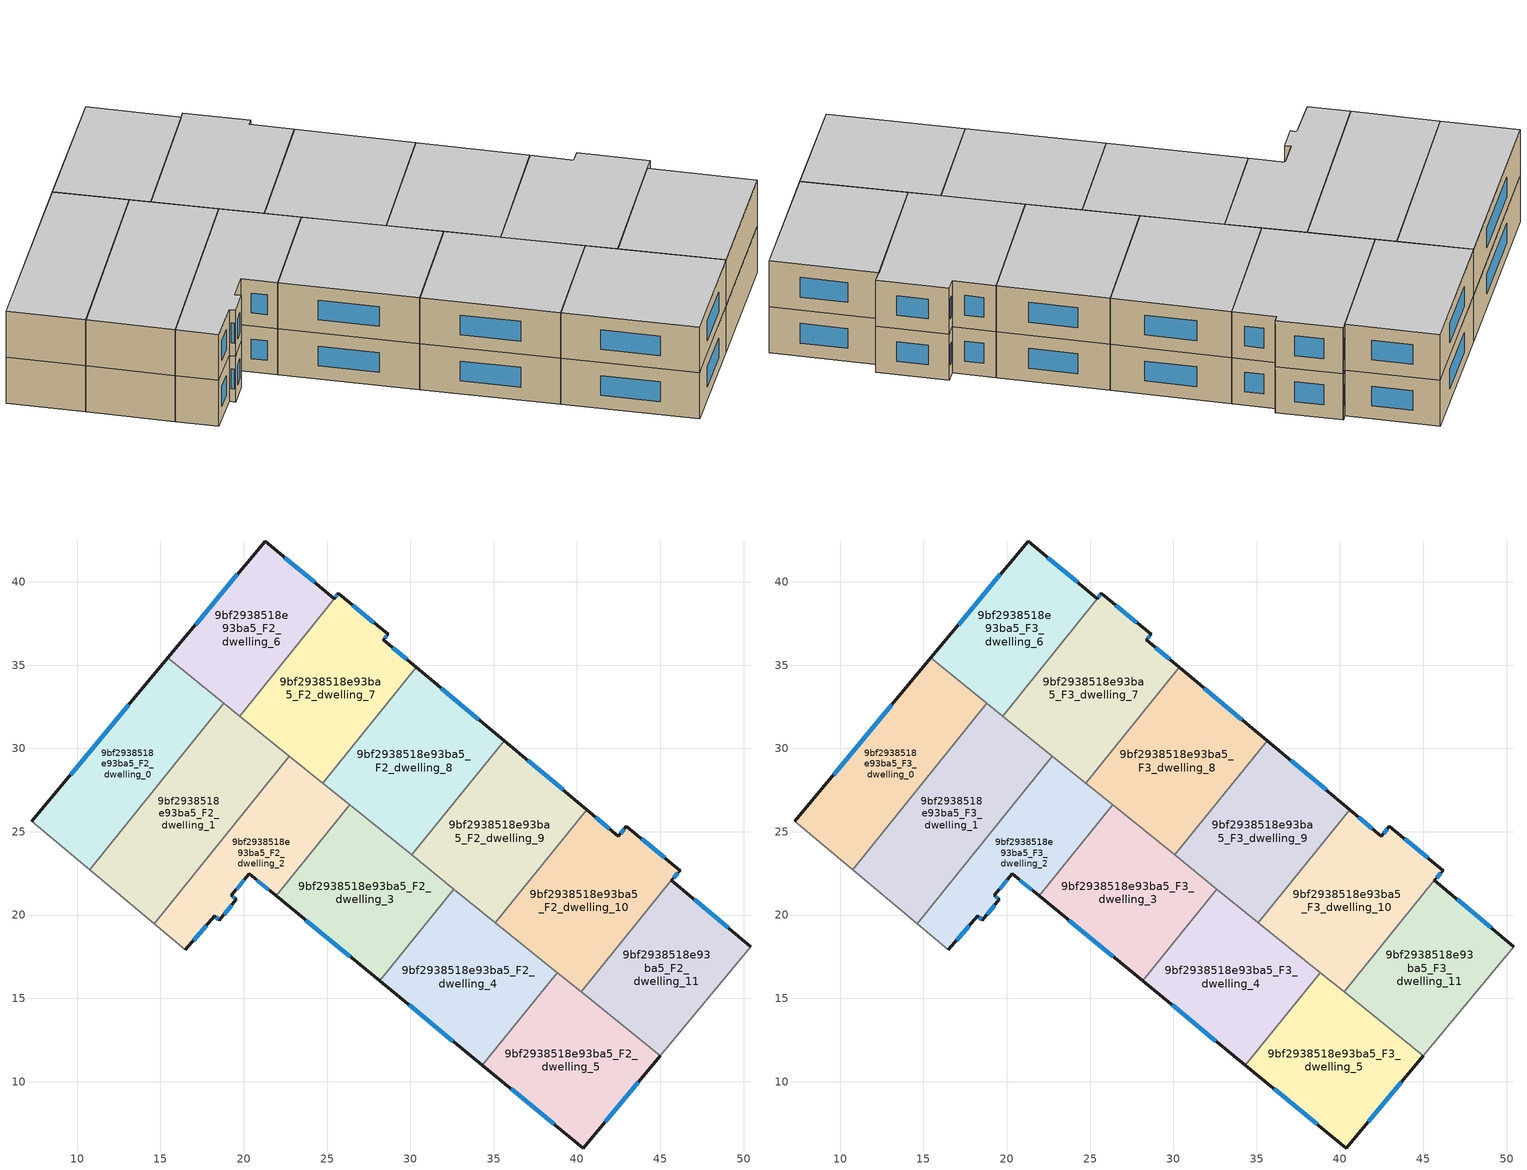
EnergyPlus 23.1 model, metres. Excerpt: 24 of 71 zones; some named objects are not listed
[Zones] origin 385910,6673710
9bf2938518e93ba5_F2_dwelling_0
 floor to 9bf2938518e93ba5_F1_dwelling_0 (EU_floor_Construction): 18.81,32.71 10.74,22.73 7.27,25.63 15.44,35.43 z6
 wall outside (EU_wall_Construction): 15.44,35.43 7.27,25.63 z6:9
 wall to 9bf2938518e93ba5_F2_dwelling_1 (EU_wall_Construction): 10.74,22.73 18.81,32.71 z6:9
 wall adiabatic (EU_wall_Construction): 7.27,25.63 10.74,22.73 z6:9
 wall to 9bf2938518e93ba5_F2_dwelling_6 (EU_wall_Construction): 18.81,32.71 15.44,35.43 z6:9
 window (EU_Window_Construction): 13.11,32.63 9.6,28.43 z6.86:8.14
9bf2938518e93ba5_F2_dwelling_1
 floor to 9bf2938518e93ba5_F1_dwelling_1 (EU_floor_Construction): 22.74,29.54 14.62,19.49 10.74,22.73 18.81,32.71 z6
 wall to 9bf2938518e93ba5_F2_dwelling_2 (EU_wall_Construction): 14.62,19.49 22.74,29.54 z6:9
 wall adiabatic (EU_wall_Construction): 10.74,22.73 14.62,19.49 z6:9
 wall to 9bf2938518e93ba5_F2_dwelling_7 (EU_wall_Construction): 22.74,29.54 19.76,31.95 z6:9
 wall to 9bf2938518e93ba5_F2_dwelling_6 (EU_wall_Construction): 19.76,31.95 18.81,32.71 z6:9
9bf2938518e93ba5_F2_dwelling_10
 floor to 9bf2938518e93ba5_F1_dwelling_10 (EU_floor_Construction): 42.97,25.33 46.2,22.67 45.66,22.08 40.25,15.38 35.1,19.55 40.58,26.33 42.48,24.74 z6
 wall outside (EU_wall_Construction): 45.66,22.08 46.2,22.67 42.97,25.33 42.48,24.74 40.58,26.33 z6:9
 wall to 9bf2938518e93ba5_F2_dwelling_11 (EU_wall_Construction): 40.25,15.38 45.66,22.08 z6:9
 wall to 9bf2938518e93ba5_F2_dwelling_9 (EU_wall_Construction): 40.58,26.33 35.1,19.55 z6:9
 wall to 9bf2938518e93ba5_F2_dwelling_4 (EU_wall_Construction): 35.1,19.55 38.81,16.55 z6:9
 wall to 9bf2938518e93ba5_F2_dwelling_5 (EU_wall_Construction): 38.81,16.55 40.25,15.38 z6:9
 window (EU_Window_Construction): 41.94,25.19 41.12,25.87 / 42.83,25.16 42.62,24.91 / 45.28,23.43 43.89,24.57 / 45.81,22.25 46.04,22.5 z6.86:8.14
9bf2938518e93ba5_F2_dwelling_11
 floor to 9bf2938518e93ba5_F1_dwelling_11 (EU_floor_Construction): 50.44,18.08 44.99,11.55 40.25,15.38 45.66,22.08 z6
 wall outside (EU_wall_Construction): 50.44,18.08 45.66,22.08 z6:9
 wall adiabatic (EU_wall_Construction): 44.99,11.55 50.44,18.08 z6:9
 wall to 9bf2938518e93ba5_F2_dwelling_5 (EU_wall_Construction): 40.25,15.38 44.99,11.55 z6:9
 window (EU_Window_Construction): 49.07,19.22 47.03,20.94 z6.86:8.14
9bf2938518e93ba5_F2_dwelling_2
 floor to 9bf2938518e93ba5_F1_dwelling_2 (EU_floor_Construction): 26.36,26.61 21.95,21.14 20.33,22.47 19.26,21.18 19.56,20.93 18.54,19.68 18.26,19.95 16.5,17.92 14.62,19.49 22.74,29.54 z6
 wall outside (EU_wall_Construction): 16.5,17.92 18.26,19.95 18.54,19.68 19.56,20.93 19.26,21.18 20.33,22.47 21.95,21.14 z6:9
 wall adiabatic (EU_wall_Construction): 14.62,19.49 16.5,17.92 z6:9
 wall to 9bf2938518e93ba5_F2_dwelling_3 (EU_wall_Construction): 21.95,21.14 26.36,26.61 z6:9
 wall to 9bf2938518e93ba5_F2_dwelling_8 (EU_wall_Construction): 26.36,26.61 24.73,27.92 z6:9
 wall to 9bf2938518e93ba5_F2_dwelling_7 (EU_wall_Construction): 24.73,27.92 22.74,29.54 z6:9
 window (EU_Window_Construction): 18.83,20.04 19.27,20.58 / 18.34,19.87 18.46,19.76 / 17,18.5 17.75,19.37 / 20.79,22.09 21.49,21.52 / 19.57,21.55 20.03,22.11 / 19.47,21.01 19.35,21.11 z6.86:8.14
9bf2938518e93ba5_F2_dwelling_3
 floor to 9bf2938518e93ba5_F1_dwelling_3 (EU_floor_Construction): 32.61,21.56 28.16,16.05 21.95,21.14 26.36,26.61 z6
 wall outside (EU_wall_Construction): 21.95,21.14 28.16,16.05 z6:9
 wall to 9bf2938518e93ba5_F2_dwelling_4 (EU_wall_Construction): 28.16,16.05 32.61,21.56 z6:9
 wall to 9bf2938518e93ba5_F2_dwelling_9 (EU_wall_Construction): 32.61,21.56 30.08,23.61 z6:9
 wall to 9bf2938518e93ba5_F2_dwelling_8 (EU_wall_Construction): 30.08,23.61 26.36,26.61 z6:9
 window (EU_Window_Construction): 23.73,19.69 26.39,17.5 z6.86:8.14
9bf2938518e93ba5_F2_dwelling_4
 floor to 9bf2938518e93ba5_F1_dwelling_4 (EU_floor_Construction): 38.81,16.55 34.32,11 28.16,16.05 32.61,21.56 z6
 wall outside (EU_wall_Construction): 28.16,16.05 34.32,11 z6:9
 wall to 9bf2938518e93ba5_F2_dwelling_5 (EU_wall_Construction): 34.32,11 38.81,16.55 z6:9
 wall to 9bf2938518e93ba5_F2_dwelling_9 (EU_wall_Construction): 35.1,19.55 32.61,21.56 z6:9
 window (EU_Window_Construction): 29.92,14.6 32.56,12.44 z6.86:8.14
9bf2938518e93ba5_F2_dwelling_5
 floor to 9bf2938518e93ba5_F1_dwelling_5 (EU_floor_Construction): 44.99,11.55 40.38,6.02 34.32,11 38.81,16.55 z6
 wall outside (EU_wall_Construction): 34.32,11 40.38,6.02 44.99,11.55 z6:9
 window (EU_Window_Construction): 41.7,7.6 43.68,9.97 / 36.05,9.57 38.65,7.44 z6.86:8.14
9bf2938518e93ba5_F2_dwelling_6
 floor to 9bf2938518e93ba5_F1_dwelling_6 (EU_floor_Construction): 25.44,38.98 19.76,31.95 15.44,35.43 21.29,42.45 z6
 wall outside (EU_wall_Construction): 25.44,38.98 21.29,42.45 15.44,35.43 z6:9
 wall to 9bf2938518e93ba5_F2_dwelling_7 (EU_wall_Construction): 19.76,31.95 25.44,38.98 z6:9
 window (EU_Window_Construction): 19.62,40.45 17.11,37.44 / 24.25,39.97 22.48,41.46 z6.86:8.14
9bf2938518e93ba5_F2_dwelling_7
 floor to 9bf2938518e93ba5_F1_dwelling_7 (EU_floor_Construction): 28.67,36.86 28.38,36.52 30.35,34.88 24.73,27.92 19.76,31.95 25.44,38.98 25.68,39.3 25.69,39.29 z6
 wall outside (EU_wall_Construction): 30.35,34.88 28.38,36.52 28.67,36.86 25.69,39.29 25.68,39.3 25.44,38.98 z6:9
 wall to 9bf2938518e93ba5_F2_dwelling_8 (EU_wall_Construction): 24.73,27.92 30.35,34.88 z6:9
 window (EU_Window_Construction): 25.61,39.21 25.51,39.07 / 27.82,37.56 26.54,38.6 / 28.46,36.62 28.59,36.76 / 29.79,35.35 28.95,36.05 z6.86:8.14
9bf2938518e93ba5_F2_dwelling_8
 floor to 9bf2938518e93ba5_F1_dwelling_8 (EU_floor_Construction): 35.62,30.47 30.08,23.61 24.73,27.92 30.35,34.88 z6
 wall outside (EU_wall_Construction): 35.62,30.47 30.35,34.88 z6:9
 wall to 9bf2938518e93ba5_F2_dwelling_9 (EU_wall_Construction): 30.08,23.61 35.62,30.47 z6:9
 window (EU_Window_Construction): 34.12,31.73 31.86,33.62 z6.86:8.14
9bf2938518e93ba5_F2_dwelling_9
 floor to 9bf2938518e93ba5_F1_dwelling_9 (EU_floor_Construction): 40.58,26.33 35.1,19.55 30.08,23.61 35.62,30.47 z6
 wall outside (EU_wall_Construction): 40.58,26.33 35.62,30.47 z6:9
 window (EU_Window_Construction): 39.16,27.51 37.04,29.29 z6.86:8.14
9bf2938518e93ba5_F3_dwelling_0
 floor to 9bf2938518e93ba5_F2_dwelling_0 (EU_floor_Construction): 18.81,32.71 10.74,22.73 7.27,25.63 15.44,35.43 z9
 wall outside (EU_wall_Construction): 15.44,35.43 7.27,25.63 z9:12
 wall to 9bf2938518e93ba5_F3_dwelling_1 (EU_wall_Construction): 10.74,22.73 18.81,32.71 z9:12
 wall adiabatic (EU_wall_Construction): 7.27,25.63 10.74,22.73 z9:12
 wall to 9bf2938518e93ba5_F3_dwelling_6 (EU_wall_Construction): 18.81,32.71 15.44,35.43 z9:12
 window (EU_Window_Construction): 13.11,32.63 9.6,28.43 z9.86:11.14
 ceiling to 9bf2938518e93ba5_F4_dwelling_0 (EU_floor_Construction): 10.74,22.73 18.81,32.71 15.44,35.43 7.27,25.63 z12
9bf2938518e93ba5_F3_dwelling_1
 floor to 9bf2938518e93ba5_F2_dwelling_1 (EU_floor_Construction): 22.74,29.54 14.62,19.49 10.74,22.73 18.81,32.71 z9
 wall to 9bf2938518e93ba5_F3_dwelling_2 (EU_wall_Construction): 14.62,19.49 22.74,29.54 z9:12
 wall adiabatic (EU_wall_Construction): 10.74,22.73 14.62,19.49 z9:12
 wall to 9bf2938518e93ba5_F3_dwelling_7 (EU_wall_Construction): 22.74,29.54 19.76,31.95 z9:12
 wall to 9bf2938518e93ba5_F3_dwelling_6 (EU_wall_Construction): 19.76,31.95 18.81,32.71 z9:12
 ceiling to 9bf2938518e93ba5_F4_dwelling_1 (EU_floor_Construction): 14.62,19.49 22.74,29.54 18.81,32.71 10.74,22.73 z12
9bf2938518e93ba5_F3_dwelling_10
 floor to 9bf2938518e93ba5_F2_dwelling_10 (EU_floor_Construction): 42.97,25.33 46.2,22.67 45.66,22.08 40.25,15.38 35.1,19.55 40.58,26.33 42.48,24.74 z9
 wall outside (EU_wall_Construction): 45.66,22.08 46.2,22.67 42.97,25.33 42.48,24.74 40.58,26.33 z9:12
 wall to 9bf2938518e93ba5_F3_dwelling_11 (EU_wall_Construction): 40.25,15.38 45.66,22.08 z9:12
 wall to 9bf2938518e93ba5_F3_dwelling_9 (EU_wall_Construction): 40.58,26.33 35.1,19.55 z9:12
 wall to 9bf2938518e93ba5_F3_dwelling_4 (EU_wall_Construction): 35.1,19.55 38.81,16.55 z9:12
 wall to 9bf2938518e93ba5_F3_dwelling_5 (EU_wall_Construction): 38.81,16.55 40.25,15.38 z9:12
 window (EU_Window_Construction): 41.94,25.19 41.12,25.87 / 42.83,25.16 42.62,24.91 / 45.28,23.43 43.89,24.57 / 45.81,22.25 46.04,22.5 z9.86:11.14
 ceiling to 9bf2938518e93ba5_F4_dwelling_10 (EU_floor_Construction): 40.25,15.38 45.66,22.08 46.2,22.67 42.97,25.33 42.48,24.74 40.58,26.33 35.1,19.55 z12
9bf2938518e93ba5_F3_dwelling_11
 floor to 9bf2938518e93ba5_F2_dwelling_11 (EU_floor_Construction): 50.44,18.08 44.99,11.55 40.25,15.38 45.66,22.08 z9
 wall outside (EU_wall_Construction): 50.44,18.08 45.66,22.08 z9:12
 wall adiabatic (EU_wall_Construction): 44.99,11.55 50.44,18.08 z9:12
 wall to 9bf2938518e93ba5_F3_dwelling_5 (EU_wall_Construction): 40.25,15.38 44.99,11.55 z9:12
 window (EU_Window_Construction): 49.07,19.22 47.03,20.94 z9.86:11.14
 ceiling to 9bf2938518e93ba5_F4_dwelling_11 (EU_floor_Construction): 44.99,11.55 50.44,18.08 45.66,22.08 40.25,15.38 z12
9bf2938518e93ba5_F3_dwelling_2
 floor to 9bf2938518e93ba5_F2_dwelling_2 (EU_floor_Construction): 26.36,26.61 21.95,21.14 20.33,22.47 19.26,21.18 19.56,20.93 18.54,19.68 18.26,19.95 16.5,17.92 14.62,19.49 22.74,29.54 z9
 wall outside (EU_wall_Construction): 16.5,17.92 18.26,19.95 18.54,19.68 19.56,20.93 19.26,21.18 20.33,22.47 21.95,21.14 z9:12
 wall adiabatic (EU_wall_Construction): 14.62,19.49 16.5,17.92 z9:12
 wall to 9bf2938518e93ba5_F3_dwelling_3 (EU_wall_Construction): 21.95,21.14 26.36,26.61 z9:12
 wall to 9bf2938518e93ba5_F3_dwelling_8 (EU_wall_Construction): 26.36,26.61 24.73,27.92 z9:12
 wall to 9bf2938518e93ba5_F3_dwelling_7 (EU_wall_Construction): 24.73,27.92 22.74,29.54 z9:12
 window (EU_Window_Construction): 18.83,20.04 19.27,20.58 / 18.34,19.87 18.46,19.76 / 17,18.5 17.75,19.37 / 20.79,22.09 21.49,21.52 / 19.57,21.55 20.03,22.11 / 19.47,21.01 19.35,21.11 z9.86:11.14
 ceiling to 9bf2938518e93ba5_F4_dwelling_2 (EU_floor_Construction): 21.95,21.14 26.36,26.61 22.74,29.54 14.62,19.49 16.5,17.92 18.26,19.95 18.54,19.68 19.56,20.93 19.26,21.18 20.33,22.47 z12
9bf2938518e93ba5_F3_dwelling_3
 floor to 9bf2938518e93ba5_F2_dwelling_3 (EU_floor_Construction): 32.61,21.56 28.16,16.05 21.95,21.14 26.36,26.61 z9
 wall outside (EU_wall_Construction): 21.95,21.14 28.16,16.05 z9:12
 wall to 9bf2938518e93ba5_F3_dwelling_4 (EU_wall_Construction): 28.16,16.05 32.61,21.56 z9:12
 wall to 9bf2938518e93ba5_F3_dwelling_9 (EU_wall_Construction): 32.61,21.56 30.08,23.61 z9:12
 wall to 9bf2938518e93ba5_F3_dwelling_8 (EU_wall_Construction): 30.08,23.61 26.36,26.61 z9:12
 window (EU_Window_Construction): 23.73,19.69 26.39,17.5 z9.86:11.14
 ceiling to 9bf2938518e93ba5_F4_dwelling_3 (EU_floor_Construction): 28.16,16.05 32.61,21.56 26.36,26.61 21.95,21.14 z12
9bf2938518e93ba5_F3_dwelling_4
 floor to 9bf2938518e93ba5_F2_dwelling_4 (EU_floor_Construction): 38.81,16.55 34.32,11 28.16,16.05 32.61,21.56 z9
 wall outside (EU_wall_Construction): 28.16,16.05 34.32,11 z9:12
 wall to 9bf2938518e93ba5_F3_dwelling_5 (EU_wall_Construction): 34.32,11 38.81,16.55 z9:12
 wall to 9bf2938518e93ba5_F3_dwelling_9 (EU_wall_Construction): 35.1,19.55 32.61,21.56 z9:12
 window (EU_Window_Construction): 29.92,14.6 32.56,12.44 z9.86:11.14
 ceiling to 9bf2938518e93ba5_F4_dwelling_4 (EU_floor_Construction): 34.32,11 38.81,16.55 32.61,21.56 28.16,16.05 z12
9bf2938518e93ba5_F3_dwelling_5
 floor to 9bf2938518e93ba5_F2_dwelling_5 (EU_floor_Construction): 44.99,11.55 40.38,6.02 34.32,11 38.81,16.55 z9
 wall outside (EU_wall_Construction): 34.32,11 40.38,6.02 44.99,11.55 z9:12
 window (EU_Window_Construction): 41.7,7.6 43.68,9.97 / 36.05,9.57 38.65,7.44 z9.86:11.14
 ceiling to 9bf2938518e93ba5_F4_dwelling_5 (EU_floor_Construction): 40.38,6.02 44.99,11.55 38.81,16.55 34.32,11 z12
9bf2938518e93ba5_F3_dwelling_6
 floor to 9bf2938518e93ba5_F2_dwelling_6 (EU_floor_Construction): 25.44,38.98 19.76,31.95 15.44,35.43 21.29,42.45 z9
 wall outside (EU_wall_Construction): 25.44,38.98 21.29,42.45 15.44,35.43 z9:12
 wall to 9bf2938518e93ba5_F3_dwelling_7 (EU_wall_Construction): 19.76,31.95 25.44,38.98 z9:12
 window (EU_Window_Construction): 19.62,40.45 17.11,37.44 / 24.25,39.97 22.48,41.46 z9.86:11.14
 ceiling to 9bf2938518e93ba5_F4_dwelling_6 (EU_floor_Construction): 19.76,31.95 25.44,38.98 21.29,42.45 15.44,35.43 z12
9bf2938518e93ba5_F3_dwelling_7
 floor to 9bf2938518e93ba5_F2_dwelling_7 (EU_floor_Construction): 28.67,36.86 28.38,36.52 30.35,34.88 24.73,27.92 19.76,31.95 25.44,38.98 25.68,39.3 25.69,39.29 z9
 wall outside (EU_wall_Construction): 30.35,34.88 28.38,36.52 28.67,36.86 25.69,39.29 25.68,39.3 25.44,38.98 z9:12
 wall to 9bf2938518e93ba5_F3_dwelling_8 (EU_wall_Construction): 24.73,27.92 30.35,34.88 z9:12
 window (EU_Window_Construction): 25.61,39.21 25.51,39.07 / 27.82,37.56 26.54,38.6 / 28.46,36.62 28.59,36.76 / 29.79,35.35 28.95,36.05 z9.86:11.14
 ceiling to 9bf2938518e93ba5_F4_dwelling_7 (EU_floor_Construction): 24.73,27.92 30.35,34.88 28.38,36.52 28.67,36.86 25.69,39.29 25.68,39.3 25.44,38.98 19.76,31.95 z12
9bf2938518e93ba5_F3_dwelling_8
 floor to 9bf2938518e93ba5_F2_dwelling_8 (EU_floor_Construction): 35.62,30.47 30.08,23.61 24.73,27.92 30.35,34.88 z9
 wall outside (EU_wall_Construction): 35.62,30.47 30.35,34.88 z9:12
 wall to 9bf2938518e93ba5_F3_dwelling_9 (EU_wall_Construction): 30.08,23.61 35.62,30.47 z9:12
 window (EU_Window_Construction): 34.12,31.73 31.86,33.62 z9.86:11.14
 ceiling to 9bf2938518e93ba5_F4_dwelling_8 (EU_floor_Construction): 30.08,23.61 35.62,30.47 30.35,34.88 24.73,27.92 z12
9bf2938518e93ba5_F3_dwelling_9
 floor to 9bf2938518e93ba5_F2_dwelling_9 (EU_floor_Construction): 40.58,26.33 35.1,19.55 30.08,23.61 35.62,30.47 z9
 wall outside (EU_wall_Construction): 40.58,26.33 35.62,30.47 z9:12
 window (EU_Window_Construction): 39.16,27.51 37.04,29.29 z9.86:11.14
 ceiling to 9bf2938518e93ba5_F4_dwelling_9 (EU_floor_Construction): 35.1,19.55 40.58,26.33 35.62,30.47 30.08,23.61 z12
[Building]
EU S2 Campaign: North Axis=0; Terrain=City; Solar Distribution=FullExterior
[Site:Location]
Helsinki-Vantaa.AP: Latitude=60.317; Longitude=24.963; Time Zone=2; Elevation=54.6
[SizingPeriod:WeatherFileDays]
AnnualSizingPeriod: Begin Month=1; Begin Day of Month=1; End Month=12; End Day of Month=31; Day of Week for Start Day=Monday; Use Weather File Daylight Saving Period=No; Use Weather File Rain and Snow Indicators=No
[MATERIAL]
EU_InternalMass_Material: Roughness=MediumRough; Thickness=0.1; Conductivity=1; Density=1800; Specific Heat=900; Thermal Absorptance=0.9; Solar Absorptance=0.7; Visible Absorptance=0.7
[MATERIAL:NOMASS] Roughness=MediumRough; Thermal Absorptance=0.9; Solar Absorptance=0.7; Visible Absorptance=0.7
Name | Thermal Resistance
EU_wall_NoMass | 1.10183
EU_floor_NoMass | 1.70606
[WINDOWMATERIAL:SIMPLEGLAZINGSYSTEM]
EU_Window_SimpleGlazing: UFactor=3.11035; Solar Heat Gain Coefficient=0.8; Visible Transmittance=0.8
[CONSTRUCTION]
EU_wall_Construction: EU_wall_NoMass
EU_floor_Construction: EU_floor_NoMass
EU_Window_Construction: EU_Window_SimpleGlazing
EU_InternalMass_Construction: EU_InternalMass_Material
[ZONE] Type=1; Multiplier=1; Ceiling Height=autocalculate; Floor Area=autocalculate; Part of Total Floor Area=Yes
Name | Volume
9bf2938518e93ba5_F2_dwelling_0; 9bf2938518e93ba5_F3_dwelling_0 | 169.975
9bf2938518e93ba5_F2_dwelling_1; 9bf2938518e93ba5_F3_dwelling_1 | 195.117
9bf2938518e93ba5_F2_dwelling_10; 9bf2938518e93ba5_F3_dwelling_10 | 181.893
9bf2938518e93ba5_F2_dwelling_11; 9bf2938518e93ba5_F3_dwelling_11 | 158.074
9bf2938518e93ba5_F2_dwelling_2; 9bf2938518e93ba5_F3_dwelling_2 | 144.866
9bf2938518e93ba5_F2_dwelling_3; 9bf2938518e93ba5_F3_dwelling_3 | 169.984
9bf2938518e93ba5_F2_dwelling_4; 9bf2938518e93ba5_F3_dwelling_4 | 169.971
9bf2938518e93ba5_F2_dwelling_5; 9bf2938518e93ba5_F3_dwelling_5 | 170.008
9bf2938518e93ba5_F2_dwelling_6; 9bf2938518e93ba5_F3_dwelling_6 | 149.381
9bf2938518e93ba5_F2_dwelling_7; 9bf2938518e93ba5_F3_dwelling_7 | 177.582
9bf2938518e93ba5_F2_dwelling_8; 9bf2938518e93ba5_F3_dwelling_8 | 182.99
9bf2938518e93ba5_F2_dwelling_9; 9bf2938518e93ba5_F3_dwelling_9 | 169.978
[INTERNALMASS] Construction=EU_InternalMass_Construction
Name | Zone or ZoneList | Surface Area
9bf2938518e93ba5_F2_dwelling_0_EU_InternalMass | 9bf2938518e93ba5_F2_dwelling_0 | 56.6587
9bf2938518e93ba5_F2_dwelling_1_EU_InternalMass | 9bf2938518e93ba5_F2_dwelling_1 | 65.0393
9bf2938518e93ba5_F2_dwelling_2_EU_InternalMass | 9bf2938518e93ba5_F2_dwelling_2 | 48.2892
9bf2938518e93ba5_F2_dwelling_3_EU_InternalMass | 9bf2938518e93ba5_F2_dwelling_3 | 56.6609
9bf2938518e93ba5_F2_dwelling_4_EU_InternalMass | 9bf2938518e93ba5_F2_dwelling_4 | 56.6571
9bf2938518e93ba5_F2_dwelling_5_EU_InternalMass | 9bf2938518e93ba5_F2_dwelling_5 | 56.669
9bf2938518e93ba5_F2_dwelling_6_EU_InternalMass | 9bf2938518e93ba5_F2_dwelling_6 | 49.7936
9bf2938518e93ba5_F2_dwelling_7_EU_InternalMass | 9bf2938518e93ba5_F2_dwelling_7 | 59.1939
9bf2938518e93ba5_F2_dwelling_8_EU_InternalMass | 9bf2938518e93ba5_F2_dwelling_8 | 60.997
9bf2938518e93ba5_F2_dwelling_9_EU_InternalMass | 9bf2938518e93ba5_F2_dwelling_9 | 56.6591
9bf2938518e93ba5_F2_dwelling_10_EU_InternalMass | 9bf2938518e93ba5_F2_dwelling_10 | 60.6311
9bf2938518e93ba5_F2_dwelling_11_EU_InternalMass | 9bf2938518e93ba5_F2_dwelling_11 | 52.6913
9bf2938518e93ba5_F3_dwelling_0_EU_InternalMass | 9bf2938518e93ba5_F3_dwelling_0 | 56.6587
9bf2938518e93ba5_F3_dwelling_1_EU_InternalMass | 9bf2938518e93ba5_F3_dwelling_1 | 65.0393
9bf2938518e93ba5_F3_dwelling_2_EU_InternalMass | 9bf2938518e93ba5_F3_dwelling_2 | 48.2892
9bf2938518e93ba5_F3_dwelling_3_EU_InternalMass | 9bf2938518e93ba5_F3_dwelling_3 | 56.6609
9bf2938518e93ba5_F3_dwelling_4_EU_InternalMass | 9bf2938518e93ba5_F3_dwelling_4 | 56.6571
9bf2938518e93ba5_F3_dwelling_5_EU_InternalMass | 9bf2938518e93ba5_F3_dwelling_5 | 56.669
9bf2938518e93ba5_F3_dwelling_6_EU_InternalMass | 9bf2938518e93ba5_F3_dwelling_6 | 49.7936
9bf2938518e93ba5_F3_dwelling_7_EU_InternalMass | 9bf2938518e93ba5_F3_dwelling_7 | 59.1939
9bf2938518e93ba5_F3_dwelling_8_EU_InternalMass | 9bf2938518e93ba5_F3_dwelling_8 | 60.997
9bf2938518e93ba5_F3_dwelling_9_EU_InternalMass | 9bf2938518e93ba5_F3_dwelling_9 | 56.6591
9bf2938518e93ba5_F3_dwelling_10_EU_InternalMass | 9bf2938518e93ba5_F3_dwelling_10 | 60.6311
9bf2938518e93ba5_F3_dwelling_11_EU_InternalMass | 9bf2938518e93ba5_F3_dwelling_11 | 52.6913
[OTHEREQUIPMENT] Fuel Type=Electricity; Design Level Calculation Method=Watts/Area; Power per Zone Floor Area=1; Fraction Latent=0; Fraction Radiant=0; Fraction Lost=0; Carbon Dioxide Generation Rate=0; EndUse Subcategory=EU_Step8_InternalGains
Name | Zone or ZoneList or Space or SpaceList | Schedule
EU_Step8_InternalGain_9bf2938518e93ba5_F2_dwelling_0_f000 | 9bf2938518e93ba5_F2_dwelling_0 | EU_Step8_GainSchedule_9bf2938518e93ba5_F2_dwelling_0_f000
EU_Step8_InternalGain_9bf2938518e93ba5_F2_dwelling_1_f000 | 9bf2938518e93ba5_F2_dwelling_1 | EU_Step8_GainSchedule_9bf2938518e93ba5_F2_dwelling_1_f000
EU_Step8_InternalGain_9bf2938518e93ba5_F2_dwelling_2_f000 | 9bf2938518e93ba5_F2_dwelling_2 | EU_Step8_GainSchedule_9bf2938518e93ba5_F2_dwelling_2_f000
EU_Step8_InternalGain_9bf2938518e93ba5_F2_dwelling_3_f000 | 9bf2938518e93ba5_F2_dwelling_3 | EU_Step8_GainSchedule_9bf2938518e93ba5_F2_dwelling_3_f000
EU_Step8_InternalGain_9bf2938518e93ba5_F2_dwelling_4_f000 | 9bf2938518e93ba5_F2_dwelling_4 | EU_Step8_GainSchedule_9bf2938518e93ba5_F2_dwelling_4_f000
EU_Step8_InternalGain_9bf2938518e93ba5_F2_dwelling_5_f000 | 9bf2938518e93ba5_F2_dwelling_5 | EU_Step8_GainSchedule_9bf2938518e93ba5_F2_dwelling_5_f000
EU_Step8_InternalGain_9bf2938518e93ba5_F2_dwelling_6_f000 | 9bf2938518e93ba5_F2_dwelling_6 | EU_Step8_GainSchedule_9bf2938518e93ba5_F2_dwelling_6_f000
EU_Step8_InternalGain_9bf2938518e93ba5_F2_dwelling_7_f000 | 9bf2938518e93ba5_F2_dwelling_7 | EU_Step8_GainSchedule_9bf2938518e93ba5_F2_dwelling_7_f000
EU_Step8_InternalGain_9bf2938518e93ba5_F2_dwelling_8_f000 | 9bf2938518e93ba5_F2_dwelling_8 | EU_Step8_GainSchedule_9bf2938518e93ba5_F2_dwelling_8_f000
EU_Step8_InternalGain_9bf2938518e93ba5_F2_dwelling_9_f000 | 9bf2938518e93ba5_F2_dwelling_9 | EU_Step8_GainSchedule_9bf2938518e93ba5_F2_dwelling_9_f000
EU_Step8_InternalGain_9bf2938518e93ba5_F2_dwelling_10_f000 | 9bf2938518e93ba5_F2_dwelling_10 | EU_Step8_GainSchedule_9bf2938518e93ba5_F2_dwelling_10_f000
EU_Step8_InternalGain_9bf2938518e93ba5_F2_dwelling_11_f000 | 9bf2938518e93ba5_F2_dwelling_11 | EU_Step8_GainSchedule_9bf2938518e93ba5_F2_dwelling_11_f000
EU_Step8_InternalGain_9bf2938518e93ba5_F3_dwelling_0_f000 | 9bf2938518e93ba5_F3_dwelling_0 | EU_Step8_GainSchedule_9bf2938518e93ba5_F3_dwelling_0_f000
EU_Step8_InternalGain_9bf2938518e93ba5_F3_dwelling_1_f000 | 9bf2938518e93ba5_F3_dwelling_1 | EU_Step8_GainSchedule_9bf2938518e93ba5_F3_dwelling_1_f000
EU_Step8_InternalGain_9bf2938518e93ba5_F3_dwelling_2_f000 | 9bf2938518e93ba5_F3_dwelling_2 | EU_Step8_GainSchedule_9bf2938518e93ba5_F3_dwelling_2_f000
EU_Step8_InternalGain_9bf2938518e93ba5_F3_dwelling_3_f000 | 9bf2938518e93ba5_F3_dwelling_3 | EU_Step8_GainSchedule_9bf2938518e93ba5_F3_dwelling_3_f000
EU_Step8_InternalGain_9bf2938518e93ba5_F3_dwelling_4_f000 | 9bf2938518e93ba5_F3_dwelling_4 | EU_Step8_GainSchedule_9bf2938518e93ba5_F3_dwelling_4_f000
EU_Step8_InternalGain_9bf2938518e93ba5_F3_dwelling_5_f000 | 9bf2938518e93ba5_F3_dwelling_5 | EU_Step8_GainSchedule_9bf2938518e93ba5_F3_dwelling_5_f000
EU_Step8_InternalGain_9bf2938518e93ba5_F3_dwelling_6_f000 | 9bf2938518e93ba5_F3_dwelling_6 | EU_Step8_GainSchedule_9bf2938518e93ba5_F3_dwelling_6_f000
EU_Step8_InternalGain_9bf2938518e93ba5_F3_dwelling_7_f000 | 9bf2938518e93ba5_F3_dwelling_7 | EU_Step8_GainSchedule_9bf2938518e93ba5_F3_dwelling_7_f000
EU_Step8_InternalGain_9bf2938518e93ba5_F3_dwelling_8_f000 | 9bf2938518e93ba5_F3_dwelling_8 | EU_Step8_GainSchedule_9bf2938518e93ba5_F3_dwelling_8_f000
EU_Step8_InternalGain_9bf2938518e93ba5_F3_dwelling_9_f000 | 9bf2938518e93ba5_F3_dwelling_9 | EU_Step8_GainSchedule_9bf2938518e93ba5_F3_dwelling_9_f000
EU_Step8_InternalGain_9bf2938518e93ba5_F3_dwelling_10_f000 | 9bf2938518e93ba5_F3_dwelling_10 | EU_Step8_GainSchedule_9bf2938518e93ba5_F3_dwelling_10_f000
EU_Step8_InternalGain_9bf2938518e93ba5_F3_dwelling_11_f000 | 9bf2938518e93ba5_F3_dwelling_11 | EU_Step8_GainSchedule_9bf2938518e93ba5_F3_dwelling_11_f000
[ZONEVENTILATION:DESIGNFLOWRATE] Schedule=EU_AlwaysOn; Design Flow Rate Calculation Method=AirChanges/Hour; Air Changes per Hour=0.756316; Ventilation Type=Natural; Fan Pressure Rise=0; Fan Total Efficiency=1; Constant Term Coefficient=1; Temperature Term Coefficient=0; Velocity Term Coefficient=0; Velocity Squared Term Coefficient=0; Minimum Indoor Temperature=-100; Maximum Indoor Temperature=100; Delta Temperature=-100; Minimum Outdoor Temperature=-100; Maximum Outdoor Temperature=100; Maximum Wind Speed=40
Name | Zone or ZoneList or Space or SpaceList
EU_ConstantAir_9bf2938518e93ba5_F2_dwelling_0 | 9bf2938518e93ba5_F2_dwelling_0
EU_ConstantAir_9bf2938518e93ba5_F2_dwelling_1 | 9bf2938518e93ba5_F2_dwelling_1
EU_ConstantAir_9bf2938518e93ba5_F2_dwelling_2 | 9bf2938518e93ba5_F2_dwelling_2
EU_ConstantAir_9bf2938518e93ba5_F2_dwelling_3 | 9bf2938518e93ba5_F2_dwelling_3
EU_ConstantAir_9bf2938518e93ba5_F2_dwelling_4 | 9bf2938518e93ba5_F2_dwelling_4
EU_ConstantAir_9bf2938518e93ba5_F2_dwelling_5 | 9bf2938518e93ba5_F2_dwelling_5
EU_ConstantAir_9bf2938518e93ba5_F2_dwelling_6 | 9bf2938518e93ba5_F2_dwelling_6
EU_ConstantAir_9bf2938518e93ba5_F2_dwelling_7 | 9bf2938518e93ba5_F2_dwelling_7
EU_ConstantAir_9bf2938518e93ba5_F2_dwelling_8 | 9bf2938518e93ba5_F2_dwelling_8
EU_ConstantAir_9bf2938518e93ba5_F2_dwelling_9 | 9bf2938518e93ba5_F2_dwelling_9
EU_ConstantAir_9bf2938518e93ba5_F2_dwelling_10 | 9bf2938518e93ba5_F2_dwelling_10
EU_ConstantAir_9bf2938518e93ba5_F2_dwelling_11 | 9bf2938518e93ba5_F2_dwelling_11
EU_ConstantAir_9bf2938518e93ba5_F3_dwelling_0 | 9bf2938518e93ba5_F3_dwelling_0
EU_ConstantAir_9bf2938518e93ba5_F3_dwelling_1 | 9bf2938518e93ba5_F3_dwelling_1
EU_ConstantAir_9bf2938518e93ba5_F3_dwelling_2 | 9bf2938518e93ba5_F3_dwelling_2
EU_ConstantAir_9bf2938518e93ba5_F3_dwelling_3 | 9bf2938518e93ba5_F3_dwelling_3
EU_ConstantAir_9bf2938518e93ba5_F3_dwelling_4 | 9bf2938518e93ba5_F3_dwelling_4
EU_ConstantAir_9bf2938518e93ba5_F3_dwelling_5 | 9bf2938518e93ba5_F3_dwelling_5
EU_ConstantAir_9bf2938518e93ba5_F3_dwelling_6 | 9bf2938518e93ba5_F3_dwelling_6
EU_ConstantAir_9bf2938518e93ba5_F3_dwelling_7 | 9bf2938518e93ba5_F3_dwelling_7
EU_ConstantAir_9bf2938518e93ba5_F3_dwelling_8 | 9bf2938518e93ba5_F3_dwelling_8
EU_ConstantAir_9bf2938518e93ba5_F3_dwelling_9 | 9bf2938518e93ba5_F3_dwelling_9
EU_ConstantAir_9bf2938518e93ba5_F3_dwelling_10 | 9bf2938518e93ba5_F3_dwelling_10
EU_ConstantAir_9bf2938518e93ba5_F3_dwelling_11 | 9bf2938518e93ba5_F3_dwelling_11
[HVACTEMPLATE:ZONE:IDEALLOADSAIRSYSTEM] System Availability Schedule=EU_AlwaysOn; Maximum Heating Supply Air Temperature=50; Minimum Cooling Supply Air Temperature=13; Maximum Heating Supply Air Humidity Ratio=0.0156; Minimum Cooling Supply Air Humidity Ratio=0.0077; Heating Limit=NoLimit; Cooling Limit=NoLimit; Heating Availability Schedule=EU_AlwaysOn; Cooling Availability Schedule=EU_CoolingOff; Dehumidification Control Type=ConstantSensibleHeatRatio; Cooling Sensible Heat Ratio=0.7; Dehumidification Setpoint=60; Humidification Control Type=None; Humidification Setpoint=30; Outdoor Air Method=None; Outdoor Air Flow Rate per Person=0.00944; Outdoor Air Flow Rate per Zone Floor Area=0; Outdoor Air Flow Rate per Zone=0; Demand Controlled Ventilation Type=None; Outdoor Air Economizer Type=NoEconomizer; Heat Recovery Type=None; Sensible Heat Recovery Effectiveness=0.7; Latent Heat Recovery Effectiveness=0.65
Name | Template Thermostat
9bf2938518e93ba5_F2_dwelling_0 | EU_HeatOnly_9bf2938518e93ba5_F2_dwelling_0
9bf2938518e93ba5_F2_dwelling_1 | EU_HeatOnly_9bf2938518e93ba5_F2_dwelling_1
9bf2938518e93ba5_F2_dwelling_2 | EU_HeatOnly_9bf2938518e93ba5_F2_dwelling_2
9bf2938518e93ba5_F2_dwelling_3 | EU_HeatOnly_9bf2938518e93ba5_F2_dwelling_3
9bf2938518e93ba5_F2_dwelling_4 | EU_HeatOnly_9bf2938518e93ba5_F2_dwelling_4
9bf2938518e93ba5_F2_dwelling_5 | EU_HeatOnly_9bf2938518e93ba5_F2_dwelling_5
9bf2938518e93ba5_F2_dwelling_6 | EU_HeatOnly_9bf2938518e93ba5_F2_dwelling_6
9bf2938518e93ba5_F2_dwelling_7 | EU_HeatOnly_9bf2938518e93ba5_F2_dwelling_7
9bf2938518e93ba5_F2_dwelling_8 | EU_HeatOnly_9bf2938518e93ba5_F2_dwelling_8
9bf2938518e93ba5_F2_dwelling_9 | EU_HeatOnly_9bf2938518e93ba5_F2_dwelling_9
9bf2938518e93ba5_F2_dwelling_10 | EU_HeatOnly_9bf2938518e93ba5_F2_dwelling_10
9bf2938518e93ba5_F2_dwelling_11 | EU_HeatOnly_9bf2938518e93ba5_F2_dwelling_11
9bf2938518e93ba5_F3_dwelling_0 | EU_HeatOnly_9bf2938518e93ba5_F3_dwelling_0
9bf2938518e93ba5_F3_dwelling_1 | EU_HeatOnly_9bf2938518e93ba5_F3_dwelling_1
9bf2938518e93ba5_F3_dwelling_2 | EU_HeatOnly_9bf2938518e93ba5_F3_dwelling_2
9bf2938518e93ba5_F3_dwelling_3 | EU_HeatOnly_9bf2938518e93ba5_F3_dwelling_3
9bf2938518e93ba5_F3_dwelling_4 | EU_HeatOnly_9bf2938518e93ba5_F3_dwelling_4
9bf2938518e93ba5_F3_dwelling_5 | EU_HeatOnly_9bf2938518e93ba5_F3_dwelling_5
9bf2938518e93ba5_F3_dwelling_6 | EU_HeatOnly_9bf2938518e93ba5_F3_dwelling_6
9bf2938518e93ba5_F3_dwelling_7 | EU_HeatOnly_9bf2938518e93ba5_F3_dwelling_7
9bf2938518e93ba5_F3_dwelling_8 | EU_HeatOnly_9bf2938518e93ba5_F3_dwelling_8
9bf2938518e93ba5_F3_dwelling_9 | EU_HeatOnly_9bf2938518e93ba5_F3_dwelling_9
9bf2938518e93ba5_F3_dwelling_10 | EU_HeatOnly_9bf2938518e93ba5_F3_dwelling_10
9bf2938518e93ba5_F3_dwelling_11 | EU_HeatOnly_9bf2938518e93ba5_F3_dwelling_11
[SIZING:ZONE] Zone Cooling Design Supply Air Temperature Input Method=SupplyAirTemperature; Zone Cooling Design Supply Air Temperature=13; Zone Heating Design Supply Air Temperature Input Method=SupplyAirTemperature; Zone Heating Design Supply Air Temperature=50; Zone Cooling Design Supply Air Humidity Ratio=0.008; Zone Heating Design Supply Air Humidity Ratio=0.008; Cooling Design Air Flow Method=DesignDay; Cooling Design Air Flow Rate=0; Cooling Minimum Air Flow per Zone Floor Area=0.000762; Cooling Minimum Air Flow=0; Cooling Minimum Air Flow Fraction=0.2; Heating Design Air Flow Method=DesignDay; Heating Design Air Flow Rate=0; Heating Maximum Air Flow per Zone Floor Area=0.002032; Heating Maximum Air Flow=0.141576; Heating Maximum Air Flow Fraction=0.3; Account for Dedicated Outdoor Air System=No; Dedicated Outdoor Air System Control Strategy=NeutralSupplyAir; Dedicated Outdoor Air Low Setpoint Temperature for Design=autosize; Dedicated Outdoor Air High Setpoint Temperature for Design=autosize; Zone Load Sizing Method=Sensible Load Only No Latent Load; Zone Latent Cooling Design Supply Air Humidity Ratio Input Method=HumidityRatioDifference; Zone Cooling Design Supply Air Humidity Ratio Difference=0.005; Zone Latent Heating Design Supply Air Humidity Ratio Input Method=HumidityRatioDifference; Zone Humidification Design Supply Air Humidity Ratio Difference=0.005
9bf2938518e93ba5_F2_dwelling_0; 9bf2938518e93ba5_F2_dwelling_1; 9bf2938518e93ba5_F2_dwelling_2; 9bf2938518e93ba5_F2_dwelling_3; 9bf2938518e93ba5_F2_dwelling_4; 9bf2938518e93ba5_F2_dwelling_5; 9bf2938518e93ba5_F2_dwelling_6; 9bf2938518e93ba5_F2_dwelling_7; 9bf2938518e93ba5_F2_dwelling_8; 9bf2938518e93ba5_F2_dwelling_9; 9bf2938518e93ba5_F2_dwelling_10; 9bf2938518e93ba5_F2_dwelling_11; 9bf2938518e93ba5_F3_dwelling_0; 9bf2938518e93ba5_F3_dwelling_1; 9bf2938518e93ba5_F3_dwelling_2; 9bf2938518e93ba5_F3_dwelling_3; 9bf2938518e93ba5_F3_dwelling_4; 9bf2938518e93ba5_F3_dwelling_5; 9bf2938518e93ba5_F3_dwelling_6; 9bf2938518e93ba5_F3_dwelling_7; 9bf2938518e93ba5_F3_dwelling_8; 9bf2938518e93ba5_F3_dwelling_9; 9bf2938518e93ba5_F3_dwelling_10; 9bf2938518e93ba5_F3_dwelling_11
[SCHEDULE:CONSTANT]
Name | Hourly Value
EU_AlwaysOn | 1
EU_CoolingOff | 0
[SCHEDULE:FILE] Column Number=1; Rows to Skip at Top=0; Number of Hours of Data=8760; Column Separator=Comma; Interpolate to Timestep=No; Minutes per Item=60; Adjust Schedule for Daylight Savings=Yes
Name | File
EU_Step8_GainSchedule_9bf2938518e93ba5_F2_dwelling_0_f000 | ../../schedules/9bf2938518e93ba5/9bf2938518e93ba5_F2_dwelling_0_f000_gain.csv
EU_Step8_GainSchedule_9bf2938518e93ba5_F2_dwelling_1_f000 | ../../schedules/9bf2938518e93ba5/9bf2938518e93ba5_F2_dwelling_1_f000_gain.csv
EU_Step8_GainSchedule_9bf2938518e93ba5_F2_dwelling_2_f000 | ../../schedules/9bf2938518e93ba5/9bf2938518e93ba5_F2_dwelling_2_f000_gain.csv
EU_Step8_GainSchedule_9bf2938518e93ba5_F2_dwelling_3_f000 | ../../schedules/9bf2938518e93ba5/9bf2938518e93ba5_F2_dwelling_3_f000_gain.csv
EU_Step8_GainSchedule_9bf2938518e93ba5_F2_dwelling_4_f000 | ../../schedules/9bf2938518e93ba5/9bf2938518e93ba5_F2_dwelling_4_f000_gain.csv
EU_Step8_GainSchedule_9bf2938518e93ba5_F2_dwelling_5_f000 | ../../schedules/9bf2938518e93ba5/9bf2938518e93ba5_F2_dwelling_5_f000_gain.csv
EU_Step8_GainSchedule_9bf2938518e93ba5_F2_dwelling_6_f000 | ../../schedules/9bf2938518e93ba5/9bf2938518e93ba5_F2_dwelling_6_f000_gain.csv
EU_Step8_GainSchedule_9bf2938518e93ba5_F2_dwelling_7_f000 | ../../schedules/9bf2938518e93ba5/9bf2938518e93ba5_F2_dwelling_7_f000_gain.csv
EU_Step8_GainSchedule_9bf2938518e93ba5_F2_dwelling_8_f000 | ../../schedules/9bf2938518e93ba5/9bf2938518e93ba5_F2_dwelling_8_f000_gain.csv
EU_Step8_GainSchedule_9bf2938518e93ba5_F2_dwelling_9_f000 | ../../schedules/9bf2938518e93ba5/9bf2938518e93ba5_F2_dwelling_9_f000_gain.csv
EU_Step8_GainSchedule_9bf2938518e93ba5_F2_dwelling_10_f000 | ../../schedules/9bf2938518e93ba5/9bf2938518e93ba5_F2_dwelling_10_f000_gain.csv
EU_Step8_GainSchedule_9bf2938518e93ba5_F2_dwelling_11_f000 | ../../schedules/9bf2938518e93ba5/9bf2938518e93ba5_F2_dwelling_11_f000_gain.csv
EU_Step8_GainSchedule_9bf2938518e93ba5_F3_dwelling_0_f000 | ../../schedules/9bf2938518e93ba5/9bf2938518e93ba5_F3_dwelling_0_f000_gain.csv
EU_Step8_GainSchedule_9bf2938518e93ba5_F3_dwelling_1_f000 | ../../schedules/9bf2938518e93ba5/9bf2938518e93ba5_F3_dwelling_1_f000_gain.csv
EU_Step8_GainSchedule_9bf2938518e93ba5_F3_dwelling_2_f000 | ../../schedules/9bf2938518e93ba5/9bf2938518e93ba5_F3_dwelling_2_f000_gain.csv
EU_Step8_GainSchedule_9bf2938518e93ba5_F3_dwelling_3_f000 | ../../schedules/9bf2938518e93ba5/9bf2938518e93ba5_F3_dwelling_3_f000_gain.csv
EU_Step8_GainSchedule_9bf2938518e93ba5_F3_dwelling_4_f000 | ../../schedules/9bf2938518e93ba5/9bf2938518e93ba5_F3_dwelling_4_f000_gain.csv
EU_Step8_GainSchedule_9bf2938518e93ba5_F3_dwelling_5_f000 | ../../schedules/9bf2938518e93ba5/9bf2938518e93ba5_F3_dwelling_5_f000_gain.csv
EU_Step8_GainSchedule_9bf2938518e93ba5_F3_dwelling_6_f000 | ../../schedules/9bf2938518e93ba5/9bf2938518e93ba5_F3_dwelling_6_f000_gain.csv
EU_Step8_GainSchedule_9bf2938518e93ba5_F3_dwelling_7_f000 | ../../schedules/9bf2938518e93ba5/9bf2938518e93ba5_F3_dwelling_7_f000_gain.csv
EU_Step8_GainSchedule_9bf2938518e93ba5_F3_dwelling_8_f000 | ../../schedules/9bf2938518e93ba5/9bf2938518e93ba5_F3_dwelling_8_f000_gain.csv
EU_Step8_GainSchedule_9bf2938518e93ba5_F3_dwelling_9_f000 | ../../schedules/9bf2938518e93ba5/9bf2938518e93ba5_F3_dwelling_9_f000_gain.csv
EU_Step8_GainSchedule_9bf2938518e93ba5_F3_dwelling_10_f000 | ../../schedules/9bf2938518e93ba5/9bf2938518e93ba5_F3_dwelling_10_f000_gain.csv
EU_Step8_GainSchedule_9bf2938518e93ba5_F3_dwelling_11_f000 | ../../schedules/9bf2938518e93ba5/9bf2938518e93ba5_F3_dwelling_11_f000_gain.csv
